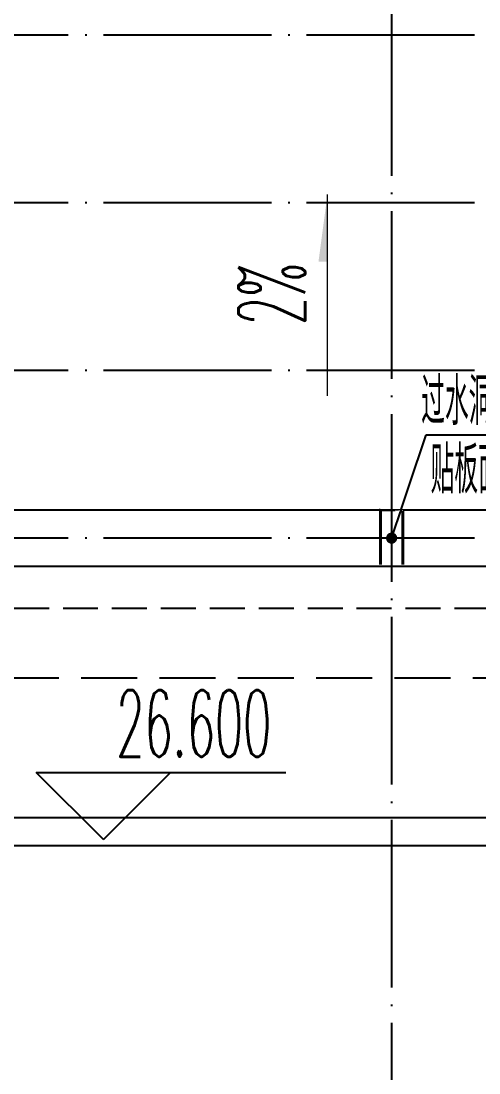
# Model space of a CAD drawing. Extents: x 27938 to 1507990, y 110129 to 923079.
# Drawn here: x 839092 to 840729, y 207494 to 211257 of the extents above; entities that cross this region are included whole.
import ezdxf

# ---------------------------------------------------------------- set-up
doc = ezdxf.new("R2010")
doc.units = 0
doc.header["$LTSCALE"] = 1000
doc.header["$MEASUREMENT"] = 0
for name, pattern in [('#P_--_20B1_001_t3$0$DASH', [0.35, 0.25, -0.1]), ('__DASH', [0.35, 0.25, -0.1]), ('DASH', [0.35, 0.25, -0.1]), ('DOTE', [2.42, 2, -0.2, 0.02, -0.2])]:
    doc.linetypes.add(name, pattern=pattern)
for name, color, linetype in [('----建筑底图', 8, 'Continuous'), ('DIM_ELEV', 3, 'Continuous'), ('DIM_LEAD', 3, 'Continuous'), ('DOTE', 1, 'Continuous'), ('ROOF', 4, 'Continuous'), ('机电标识类', 1, 'Continuous'), ('污水', 3, 'Continuous'), ('看线', 251, 'Continuous')]:
    doc.layers.add(name, color=color, linetype=linetype)
doc.layers.add('平面-排水沟', color=86, linetype='Continuous', lineweight=15)
doc.styles.add('_TCH_DIM', font='SIMPLEX.shx', dxfattribs={"width": 0.7, "bigfont": 'GBCBIG.shx'})

# ---------------------------------------------------------------- blocks, each defined once
blk = doc.blocks.new('GDGDGDRGDR')
at = {"linetype": '__DASH', "ltscale": 0.1}
blk.add_wipeout([(425935.1, 371498.3), (425734.9, 371498.3), (425734.9, 371418.3), (425935.1, 371418.3)], dxfattribs=at).dxf.layer = '污水'
at = {"layer": '机电标识类', "color": 250, "linetype": 'DASH', "ltscale": 400}
for p, q in [((425834.8, 371358.3), (425834.8, 371558.3)), ((425935.1, 371458.3), (425734.9, 371458.3))]:
    blk.add_line(p, q, dxfattribs=at)
at = {"layer": '污水', "linetype": '__DASH', "ltscale": 0.1, "const_width": 10}
blk.add_lwpolyline([(425935.1, 371498.3), (425734.9, 371498.3), (425734.9, 371418.3), (425935.1, 371418.3)], close=True, dxfattribs=at)
blk = doc.blocks.new('A$C7FBD0C6F')
at = {"layer": '平面-排水沟'}
blk.add_hatch(color=8, dxfattribs=at).paths.add_polyline_path([(26573, -27970.8), (26573, -28210.8), (26541, -28210.8)])
at = {"layer": 'DIM_ELEV', "color": 8}
for p, q in [((25772, -30277.8), (25532, -30037.8)), ((25532, -30037.8), (26424.2, -30037.8)), ((25772, -30277.8), (26012, -30037.8))]:
    blk.add_line(p, q, dxfattribs=at)
at = {"layer": 'DIM_LEAD', "color": 8}
blk.add_line((26926.1, -28829.8), (27904.6, -28829.8), dxfattribs=at)
at = {"layer": 'DOTE', "color": 169, "linetype": 'DOTE', "ltscale": 0.3}
for p, q in [((26802.5, -24399.8), (26802.5, -31199.8)), ((66302.5, -27399.8), (12302.5, -27399.8)), ((66302.5, -27999.8), (12302.5, -27999.8)), ((66302.5, -28599.8), (12302.5, -28599.8)), ((66302.5, -29199.8), (12302.5, -29199.8))]:
    blk.add_line(p, q, dxfattribs=at)
at = {"layer": 'ROOF', "color": 8, "ltscale": 0.8}
for points in [[(24702.5, -18199.8), (24702.5, -16749.8), (28902.5, -16749.8), (28902.5, -18199.8), (28102.5, -18199.8), (28102.5, -20799.5), (30102.3, -20799.5), (30102.3, -20199.8), (34502.5, -20199.8), (34502.5, -22999.8), (36352.5, -22999.8), (36352.5, -27299.7), (29902.4, -27299.9), (29902.4, -29099.8), (23702.5, -29099.8), (23702.5, -27299.9), (17902.5, -27299.7), (17902.5, -22999.8), (19102.5, -22999.8), (19102.5, -20199.8), (20702.5, -20199.8), (20702.5, -22999.8), (25452.5, -22999.8)], [(17702.5, -21799.8), (15852.5, -21799.8), (15852.5, -26299.8), (15852.5, -26299.8), (15852.5, -30299.8), (37752.5, -30299.8), (37752.5, -29099.8), (39302.5, -29099.8)], [(18902.5, -21899.8), (15952.5, -21899.8), (15952.5, -30199.8), (37652.5, -30199.8), (37652.5, -28999.8), (39302.5, -28999.8)]]:
    blk.add_lwpolyline(points, dxfattribs=at)
at = {"layer": 'ROOF', "color": 8, "linetype": '__DASH', "ltscale": 0.8}
blk.add_lwpolyline([(18902.5, -22399.8), (16452.5, -22399.8), (16452.5, -29699.8), (37152.5, -29699.8), (37152.5, -28499.8), (39302.5, -28499.8)], dxfattribs=at)
at = {"layer": '平面-排水沟', "color": 8}
blk.add_lwpolyline([(26573, -28690.8), (26573, -27970.8)], dxfattribs=at)
at = {"layer": '看线', "color": 8, "linetype": '#P_--_20B1_001_t3$0$DASH', "ltscale": 0.5}
blk.add_lwpolyline([(17702.5, -27149.8), (16702.5, -27149.8), (16702.5, -29449.8), (36902.5, -29449.8), (36902.5, -28249.8), (39302.5, -28249.8)], dxfattribs=at)
at = {"layer": 'DIM_ELEV', "color": 7, "style": '_TCH_DIM', "width": 0.494118}
blk.add_text('26.600', height=238, dxfattribs=at).set_placement((25817.8, -29981.8))
at = {"layer": 'DIM_LEAD', "color": 7, "style": '_TCH_DIM', "width": 0.7}
for s, p in [('过水洞，', (26908, -28794.8)), ('贴板面敷设', (26941.6, -29039.8))]:
    blk.add_text(s, height=168.79, dxfattribs=at).set_placement(p)
at = {"layer": '平面-排水沟', "color": 7, "style": '_TCH_DIM', "width": 0.494118}
blk.add_text('2%', height=238, rotation=90.0006, dxfattribs=at).set_placement((26492.9, -28437.2))
at = {"color": 8, "rotation": 89.9999999997999}
blk.add_blockref('GDGDGDRGDR', (398260.8, -455034.6), dxfattribs=at)
at = {"layer": 'DIM_LEAD', "color": 8}
blk.add_line((26802.5, -29199.8), (26926.1, -28829.8), dxfattribs=at)
at = {"layer": 'DIM_LEAD', "color": 8, "const_width": 20}
blk.add_lwpolyline([(26799.3, -29209.3, 1), (26805.6, -29190.3, 1)], format="xyb", close=True, dxfattribs=at)
at = {"layer": 'ROOF', "color": 8, "ltscale": 0.8}
blk.add_lwpolyline([(17702.5, -29299.8), (36752.5, -29299.8), (36752.5, -27299.8), (37052.5, -27299.8)], dxfattribs=at)

msp = doc.modelspace()

# ---------------------------------------------------------------- block references
at = {"layer": '----建筑底图', "ltscale": 0.5}
msp.add_blockref('A$C7FBD0C6F', (813614.1, 238606.8), dxfattribs=at)

doc.saveas('drawing.dxf')
